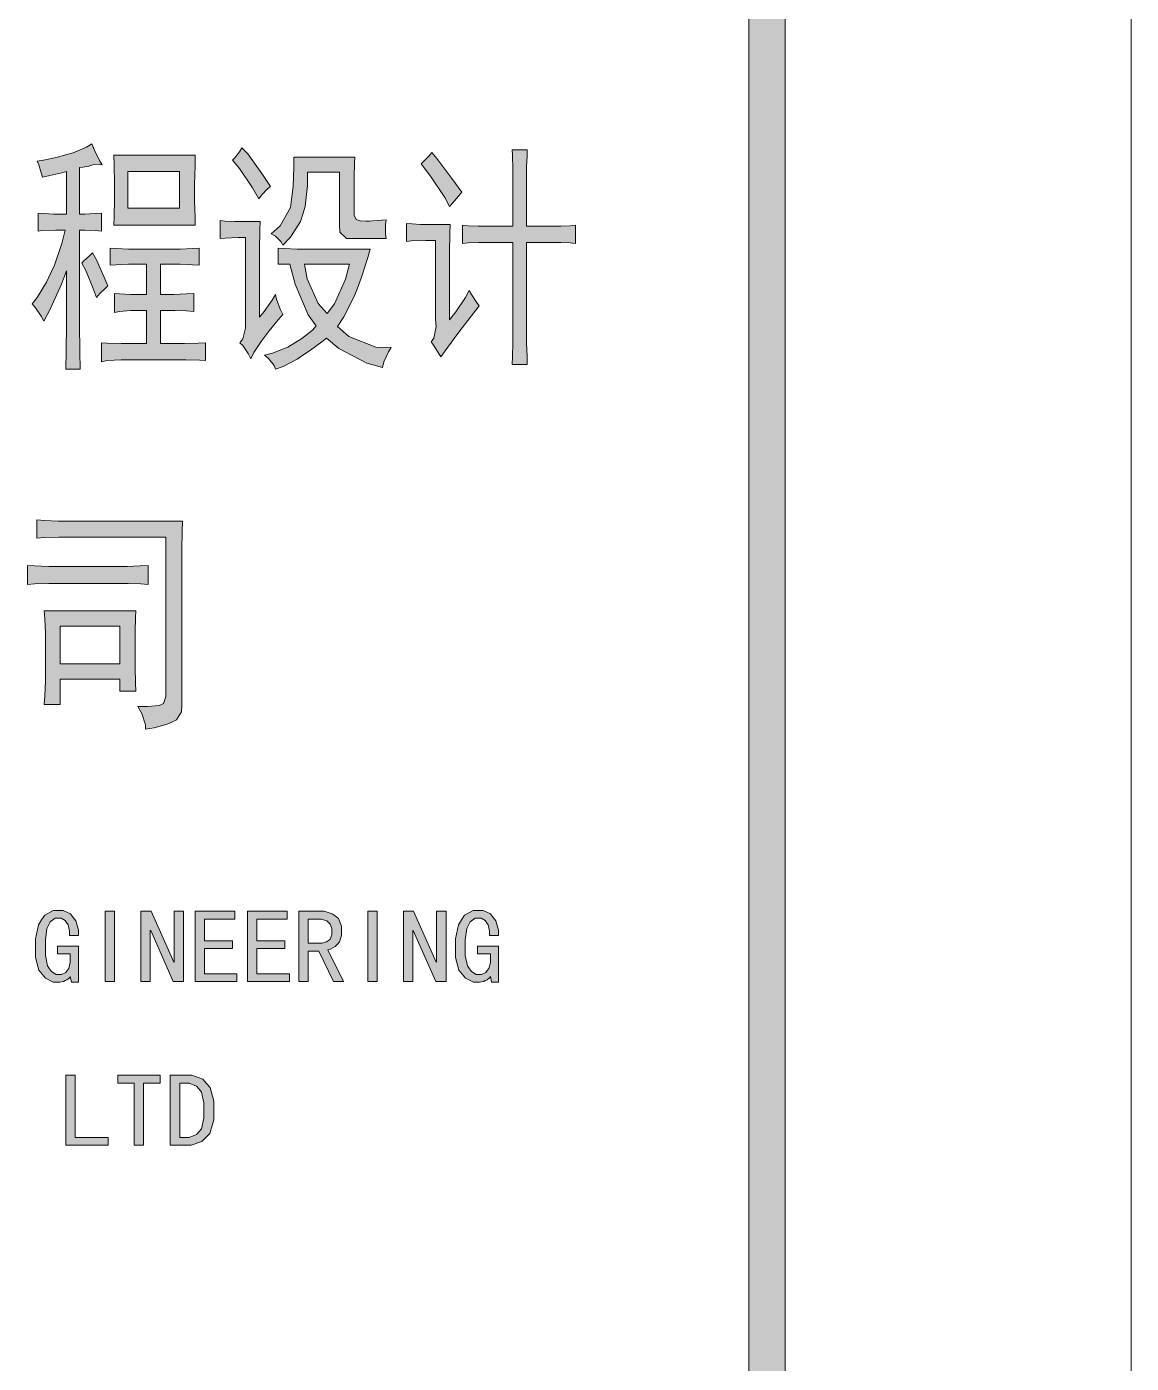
# Model space of a CAD drawing. Header units: millimetres. Extents: x 0 to 829, y 0 to 570.
# Drawn here: x 778.03 to 807.13, y 499.64 to 534.86 of the extents above; entities that cross this region are included whole.
import ezdxf

# ---------------------------------------------------------------- set-up
doc = ezdxf.new("R2010")
doc.units = ezdxf.units.MM

msp = doc.modelspace()

# ---------------------------------------------------------------- hatches: boundary and pattern name
h = msp.add_hatch(color=0)
h.dxf.hatch_style = 2
h.paths.add_polyline_path([(798.015083, 9.119306), (797.055528, 10.078861), (797.055528, 560.002972), (798.015083, 560.962528)])
h = msp.add_hatch(color=0)
h.dxf.hatch_style = 2
h.paths.add_polyline_path([(778.305389, 531.322139), (778.467667, 531.346833), (778.838083, 531.427972), (779.046222, 531.484417), (779.250833, 531.540861), (779.600083, 531.6855), (779.744722, 531.773694), (779.81175, 531.611417), (779.945806, 531.33625), (780.012833, 531.223361), (779.945806, 531.237472), (779.808222, 531.230417), (779.734139, 531.212778), (779.663583, 531.191611), (779.504833, 531.159861), (779.420167, 531.149278), (779.420167, 529.925139), (779.554222, 529.925139), (779.839972, 529.93925), (779.995194, 529.953361), (779.995194, 529.477111), (779.839972, 529.491222), (779.554222, 529.501806), (779.420167, 529.501806), (779.420167, 527.307528), (779.420167, 527.032361), (779.427222, 526.298583), (779.437806, 525.836444), (779.053278, 525.836444), (779.063861, 526.298583), (779.074444, 527.021778), (779.074444, 527.282833), (779.074444, 528.429361), (778.940389, 528.080111), (778.640528, 527.420417), (778.47825, 527.106444), (778.411222, 527.233444), (778.259528, 527.455694), (778.171333, 527.558), (778.305389, 527.730861), (778.545278, 528.1295), (778.651111, 528.355278), (778.756944, 528.581056), (778.947444, 529.152556), (779.035639, 529.501806), (778.79575, 529.501806), (778.439444, 529.491222), (778.326556, 529.477111), (778.326556, 529.953361), (778.488833, 529.93925), (778.728722, 529.925139), (778.806333, 529.925139), (779.074444, 529.925139), (779.074444, 531.0505), (778.947444, 531.011694), (778.633472, 530.937611), (778.439444, 530.898806), (778.411222, 531.011694), (778.344194, 531.223361)])
h = msp.add_hatch(color=0)
h.paths.add_polyline_path([(782.468167, 531.473833), (782.461111, 531.198667), (782.450528, 530.70125), (782.450528, 530.475472), (782.450528, 530.263806), (782.461111, 529.840472), (782.468167, 529.628806), (780.31975, 529.628806), (780.330333, 529.865167), (780.340917, 530.313194), (780.340917, 530.524861), (780.340917, 530.736528), (780.330333, 531.212778), (780.31975, 531.473833)])
h.paths.add_polyline_path([(782.048361, 530.076833), (782.048361, 531.0505), (780.686639, 531.0505), (780.686639, 530.076833)])
h = msp.add_hatch(color=0)
h.dxf.hatch_style = 2
h.paths.add_polyline_path([(783.695833, 531.671389), (783.851056, 531.509111), (784.225, 530.997583), (784.44725, 530.648333), (784.369639, 530.588361), (784.214417, 530.426083), (784.140333, 530.327306), (783.974528, 530.613056), (783.628806, 531.124583), (783.448889, 531.346833), (783.505333, 531.39975), (783.628806, 531.562028)])
h = msp.add_hatch(color=0)
h.dxf.hatch_style = 2
h.paths.add_polyline_path([(788.705278, 531.547917), (788.82875, 531.385639), (789.223861, 530.863528), (789.491972, 530.500167), (789.403778, 530.401389), (789.2415, 530.214417), (789.163889, 530.126222), (789.040417, 530.362583), (788.666472, 530.9235), (788.416, 531.248056), (788.483028, 531.311556), (788.627667, 531.459722)])
h = msp.add_hatch(color=0)
h.dxf.hatch_style = 2
h.paths.add_polyline_path([(790.836056, 529.604111), (790.836056, 530.849417), (790.836056, 531.099889), (790.825472, 531.484417), (790.814889, 531.622), (791.217056, 531.622), (791.21, 531.459722), (791.199417, 531.173972), (791.199417, 531.0505), (791.199417, 529.604111), (791.986111, 529.604111), (792.102528, 529.604111), (792.349472, 529.614694), (792.483528, 529.628806), (792.483528, 529.152556), (792.342417, 529.166667), (792.102528, 529.17725), (792.00375, 529.17725), (791.199417, 529.17725), (791.199417, 526.683111), (791.199417, 526.534944), (791.21, 526.171583), (791.217056, 525.959917), (790.814889, 525.959917), (790.825472, 526.171583), (790.836056, 526.520833), (790.836056, 526.658417), (790.836056, 529.17725), (790.088167, 529.17725), (789.943528, 529.17725), (789.65425, 529.166667), (789.509611, 529.152556), (789.509611, 529.628806), (789.65425, 529.614694), (789.922361, 529.604111), (790.049361, 529.604111)])
h = msp.add_hatch(color=0)
h.dxf.hatch_style = 2
h.paths.add_polyline_path([(786.613306, 529.279556), (786.451028, 529.279556), (786.278167, 529.452417), (786.267583, 529.628806), (786.267583, 531.025806), (785.424444, 531.025806), (785.424444, 530.676556), (785.360944, 530.126222), (785.300972, 529.925139), (785.237472, 529.727583), (784.972889, 529.314833), (784.771806, 529.103167), (784.733, 529.191361), (784.581306, 529.339528), (784.464889, 529.403028), (784.704778, 529.614694), (784.976417, 530.101528), (785.011694, 530.376694), (785.046972, 530.648333), (785.068139, 531.173972), (785.061083, 531.424444), (786.66975, 531.424444), (786.662694, 531.27275), (786.652111, 530.898806), (786.652111, 530.676556), (786.652111, 530.00275), (786.652111, 529.900444), (786.705028, 529.784028), (786.757944, 529.762861), (786.810861, 529.745222), (786.959028, 529.734639), (787.054278, 529.738167), (787.149528, 529.745222), (787.371778, 529.762861), (787.49525, 529.776972), (787.477611, 529.6535), (787.477611, 529.403028), (787.49525, 529.279556)])
h = msp.add_hatch(color=0)
h.dxf.hatch_style = 2
h.paths.add_polyline_path([(784.175611, 529.727583), (784.168556, 529.501806), (784.157972, 529.004389), (784.157972, 528.729222), (784.157972, 527.20875), (784.281444, 527.356917), (784.493111, 527.656778), (784.581306, 527.804944), (784.609528, 527.681472), (784.704778, 527.420417), (784.771806, 527.282833), (784.648333, 527.134667), (784.4155, 526.845389), (784.309667, 526.707806), (784.207361, 526.570222), (784.013333, 526.273889), (783.928667, 526.111611), (783.861639, 526.249194), (783.717, 526.460861), (783.639389, 526.534944), (783.717, 526.633722), (783.794611, 526.919472), (783.794611, 527.106444), (783.794611, 529.30425), (783.593528, 529.30425), (783.254861, 529.290139), (783.120806, 529.279556), (783.120806, 529.752278), (783.247806, 529.738167), (783.505333, 529.727583), (783.639389, 529.727583)])
h = msp.add_hatch(color=0)
h.dxf.hatch_style = 2
h.paths.add_polyline_path([(789.185056, 529.6535), (789.174472, 529.413611), (789.163889, 528.916194), (789.163889, 528.655139), (789.163889, 527.134667), (789.329694, 527.346333), (789.587222, 527.730861), (789.682472, 527.90725), (789.742444, 527.804944), (789.8765, 527.607389), (789.950583, 527.508611), (789.414361, 526.810111), (789.290889, 526.647833), (789.051, 526.323278), (788.934583, 526.161), (788.867556, 526.273889), (788.744083, 526.471444), (788.687639, 526.559639), (788.754667, 526.658417), (788.811111, 526.958278), (788.800528, 527.159361), (788.800528, 529.226639), (788.543, 529.226639), (788.158472, 529.216056), (788.035, 529.201944), (788.035, 529.678194), (788.186694, 529.664083), (788.398361, 529.6535), (788.454806, 529.6535)])
h = msp.add_hatch(color=0)
h.dxf.hatch_style = 2
h.paths.add_polyline_path([(781.914306, 529.004389), (782.066, 529.004389), (782.394083, 529.014972), (782.566944, 529.029083), (782.566944, 528.581056), (782.394083, 528.591639), (782.066, 528.60575), (781.914306, 528.60575), (781.547417, 528.60575), (781.547417, 527.804944), (781.759083, 527.804944), (781.903722, 527.804944), (782.238861, 527.819056), (782.429361, 527.833167), (782.429361, 527.356917), (782.238861, 527.371028), (781.931944, 527.381611), (781.815528, 527.381611), (781.547417, 527.381611), (781.547417, 526.51025), (782.009556, 526.51025), (782.182417, 526.51025), (782.545778, 526.520833), (782.736278, 526.534944), (782.736278, 526.062222), (782.584583, 526.072806), (782.221222, 526.086917), (782.009556, 526.086917), (780.721917, 526.086917), (780.513778, 526.086917), (780.146889, 526.062222), (779.995194, 526.034), (779.995194, 526.534944), (780.146889, 526.520833), (780.513778, 526.51025), (780.721917, 526.51025), (781.184056, 526.51025), (781.184056, 527.381611), (780.915944, 527.381611), (780.760722, 527.381611), (780.474972, 527.356917), (780.340917, 527.332222), (780.340917, 527.833167), (780.474972, 527.819056), (780.760722, 527.804944), (780.915944, 527.804944), (781.184056, 527.804944), (781.184056, 528.60575), (780.877139, 528.60575), (780.704278, 528.60575), (780.379722, 528.591639), (780.2245, 528.581056), (780.2245, 529.029083), (780.379722, 529.014972), (780.704278, 529.004389), (780.877139, 529.004389)])
h = msp.add_hatch(color=0)
h.paths.add_polyline_path([(784.655389, 529.029083), (784.810611, 529.014972), (785.156333, 529.004389), (785.346833, 529.004389), (787.075444, 529.004389), (787.015472, 528.778611), (786.856722, 528.28825), (786.757944, 528.020139), (786.655639, 527.752028), (786.384, 527.219333), (786.211139, 526.958278), (786.518056, 526.697222), (787.227139, 526.422056), (787.629306, 526.411472), (787.555222, 526.298583), (787.438806, 526.034), (787.4, 525.885833), (786.98725, 525.998722), (786.249944, 526.38325), (785.921861, 526.658417), (785.798389, 526.559639), (785.502056, 526.340917), (785.329194, 526.220972), (785.156333, 526.104556), (784.782389, 525.910528), (784.581306, 525.836444), (784.5425, 525.935222), (784.397861, 526.122194), (784.292028, 526.210389), (784.503694, 526.259778), (784.902333, 526.422056), (785.089306, 526.534944), (785.276278, 526.647833), (785.5585, 526.870083), (785.65375, 526.982972), (785.442083, 527.268722), (785.096361, 528.080111), (784.962306, 528.60575), (784.655389, 528.60575)])
h.paths.add_polyline_path([(785.943028, 527.307528), (786.133528, 527.558), (786.429861, 528.207111), (786.535694, 528.60575), (785.346833, 528.60575), (785.413861, 528.217694), (785.710194, 527.568583)])
h = msp.add_hatch(color=0)
h.dxf.hatch_style = 2
h.paths.add_polyline_path([(779.762361, 528.905611), (779.861139, 528.718639), (780.062222, 528.281194), (780.168056, 528.030722), (780.108083, 527.981333), (779.956389, 527.833167), (779.861139, 527.730861), (779.762361, 528.006028), (779.571861, 528.454056), (779.476611, 528.630444), (779.533056, 528.690417), (779.677694, 528.828)])
h = msp.add_hatch(color=0)
h.dxf.hatch_style = 2
h.paths.add_polyline_path([(782.1295, 521.835944), (782.122444, 521.564306), (782.111861, 521.077472), (782.111861, 520.865806), (782.111861, 516.974667), (782.101278, 516.812389), (781.97075, 516.593667), (781.850806, 516.537222), (781.730861, 516.480778), (781.381611, 516.389056), (781.152306, 516.35025), (781.152306, 516.463139), (781.057056, 516.763), (780.958278, 516.949972), (781.20875, 516.949972), (781.515667, 516.974667), (781.575639, 516.999361), (781.632083, 517.024056), (781.688528, 517.211028), (781.688528, 517.373306), (781.688528, 521.412611), (779.042694, 521.412611), (778.869833, 521.412611), (778.495889, 521.402028), (778.291278, 521.387917), (778.291278, 521.864167), (778.495889, 521.850056), (778.85925, 521.835944), (779.021528, 521.835944)])
h = msp.add_hatch(color=0)
h.dxf.hatch_style = 2
h.paths.add_polyline_path([(780.556111, 520.640028), (780.683111, 520.640028), (781.01825, 520.654139), (781.229917, 520.664722), (781.229917, 520.167306), (781.028833, 520.177889), (780.70075, 520.192), (780.577278, 520.192), (778.792222, 520.192), (778.608778, 520.192), (778.234833, 520.177889), (778.044333, 520.167306), (778.044333, 520.664722), (778.234833, 520.654139), (778.608778, 520.640028), (778.792222, 520.640028)])
h = msp.add_hatch(color=0)
h.paths.add_polyline_path([(780.901833, 519.468806), (780.89125, 519.292417), (780.884194, 518.918472), (780.884194, 518.720917), (780.884194, 518.170583), (780.884194, 517.973028), (780.89125, 517.560278), (780.901833, 517.348611), (780.482028, 517.348611), (780.482028, 517.673167), (778.908639, 517.673167), (778.908639, 516.999361), (778.485306, 516.999361), (778.502944, 517.221611), (778.524111, 517.623778), (778.524111, 517.796639), (778.524111, 518.720917), (778.524111, 518.883194), (778.502944, 519.257139), (778.485306, 519.468806)])
h.paths.add_polyline_path([(780.482028, 518.071806), (780.482028, 519.070167), (778.908639, 519.070167), (778.908639, 518.071806)])
h = msp.add_hatch(color=0)
h.dxf.hatch_style = 2
h.paths.add_polyline_path([(779.391944, 509.68275), (779.2085, 509.68275), (779.173222, 509.834444), (779.152056, 509.799167), (779.085028, 509.74625), (779.039167, 509.725083), (778.993306, 509.703917), (778.894528, 509.68275), (778.838083, 509.68275), (778.725194, 509.68275), (778.524111, 509.788583), (778.435917, 509.894417), (778.344194, 509.996722), (778.256, 510.335389), (778.256, 510.568222), (778.256, 510.822222), (778.337139, 511.199694), (778.418278, 511.323167), (778.499417, 511.450167), (778.721667, 511.573639), (778.862778, 511.573639), (778.98625, 511.573639), (779.180278, 511.481917), (779.250833, 511.390194), (779.321389, 511.298472), (779.391944, 511.058583), (779.391944, 510.913944), (779.152056, 510.913944), (779.152056, 511.026833), (779.116778, 511.196167), (779.077972, 511.256139), (779.039167, 511.312583), (778.929806, 511.369028), (778.862778, 511.369028), (778.774583, 511.369028), (778.644056, 511.277306), (778.601722, 511.189111), (778.559389, 511.100917), (778.517056, 510.801056), (778.517056, 510.589389), (778.517056, 510.388306), (778.569972, 510.113139), (778.622889, 510.039056), (778.675806, 509.961444), (778.802806, 509.887361), (778.873361, 509.887361), (778.943917, 509.887361), (779.053278, 509.940278), (779.092083, 509.989667), (779.134417, 510.042583), (779.173222, 510.201333), (779.173222, 510.307167), (779.173222, 510.427111), (778.838083, 510.427111), (778.838083, 510.631722), (779.391944, 510.631722)])
h = msp.add_hatch(color=0)
h.dxf.hatch_style = 2
h.paths.add_polyline_path([(780.340917, 509.703917), (780.093972, 509.703917), (780.093972, 511.552472), (780.340917, 511.552472)])
h = msp.add_hatch(color=0)
h.dxf.hatch_style = 2
h.paths.add_polyline_path([(782.157722, 509.703917), (781.886083, 509.703917), (781.293417, 511.044472), (781.282833, 511.044472), (781.282833, 509.703917), (781.032361, 509.703917), (781.032361, 511.552472), (781.304, 511.552472), (781.900194, 510.211917), (781.910778, 510.211917), (781.910778, 511.552472), (782.157722, 511.552472)])
h = msp.add_hatch(color=0)
h.dxf.hatch_style = 2
h.paths.add_polyline_path([(783.561778, 509.703917), (782.461111, 509.703917), (782.461111, 511.552472), (783.508861, 511.552472), (783.508861, 511.347861), (782.708056, 511.347861), (782.708056, 510.772833), (783.445361, 510.772833), (783.445361, 510.568222), (782.708056, 510.568222), (782.708056, 509.908528), (783.561778, 509.908528)])
h = msp.add_hatch(color=0)
h.dxf.hatch_style = 2
h.paths.add_polyline_path([(784.948194, 509.703917), (783.844, 509.703917), (783.844, 511.552472), (784.89175, 511.552472), (784.89175, 511.347861), (784.090944, 511.347861), (784.090944, 510.772833), (784.82825, 510.772833), (784.82825, 510.568222), (784.090944, 510.568222), (784.090944, 509.908528), (784.948194, 509.908528)])
h = msp.add_hatch(color=0)
h.paths.add_polyline_path([(786.373417, 509.703917), (786.112361, 509.703917), (785.724306, 510.504722), (785.442083, 510.504722), (785.442083, 509.703917), (785.195139, 509.703917), (785.195139, 511.552472), (785.734889, 511.552472), (785.865417, 511.552472), (786.077083, 511.488972), (786.158222, 511.429), (786.239361, 511.3655), (786.3205, 511.164417), (786.3205, 511.023306), (786.3205, 510.913944), (786.264056, 510.748139), (786.211139, 510.688167), (786.158222, 510.628194), (786.031222, 510.550583), (785.964194, 510.536472)])
h.paths.add_polyline_path([(786.070028, 511.023306), (786.070028, 511.097389), (786.024167, 511.217333), (785.978306, 511.259667), (785.932444, 511.302), (785.784278, 511.347861), (785.681972, 511.347861), (785.442083, 511.347861), (785.442083, 510.709333), (785.745472, 510.709333), (785.8125, 510.709333), (785.925389, 510.744611), (785.974778, 510.779889), (786.020639, 510.815167), (786.070028, 510.935111)])
h = msp.add_hatch(color=0)
h.dxf.hatch_style = 2
h.paths.add_polyline_path([(787.258889, 509.703917), (787.011944, 509.703917), (787.011944, 511.552472), (787.258889, 511.552472)])
h = msp.add_hatch(color=0)
h.dxf.hatch_style = 2
h.paths.add_polyline_path([(789.075694, 509.703917), (788.804056, 509.703917), (788.211389, 511.044472), (788.200806, 511.044472), (788.200806, 509.703917), (787.950333, 509.703917), (787.950333, 511.552472), (788.221972, 511.552472), (788.814639, 510.211917), (788.825222, 510.211917), (788.825222, 511.552472), (789.075694, 511.552472)])
h = msp.add_hatch(color=0)
h.dxf.hatch_style = 2
h.paths.add_polyline_path([(790.458583, 509.68275), (790.275139, 509.68275), (790.243389, 509.834444), (790.222222, 509.799167), (790.155194, 509.74625), (790.109333, 509.725083), (790.063472, 509.703917), (789.961167, 509.68275), (789.90825, 509.68275), (789.795361, 509.68275), (789.59075, 509.788583), (789.502556, 509.894417), (789.414361, 509.996722), (789.322639, 510.335389), (789.322639, 510.568222), (789.322639, 510.822222), (789.403778, 511.199694), (789.484917, 511.323167), (789.566056, 511.450167), (789.788306, 511.573639), (789.929417, 511.573639), (790.052889, 511.573639), (790.246917, 511.481917), (790.317472, 511.390194), (790.388028, 511.298472), (790.458583, 511.058583), (790.458583, 510.913944), (790.222222, 510.913944), (790.222222, 511.026833), (790.183417, 511.196167), (790.144611, 511.256139), (790.109333, 511.312583), (789.999972, 511.369028), (789.929417, 511.369028), (789.841222, 511.369028), (789.714222, 511.277306), (789.668361, 511.189111), (789.626028, 511.100917), (789.583694, 510.801056), (789.583694, 510.589389), (789.583694, 510.388306), (789.636611, 510.113139), (789.693056, 510.039056), (789.745972, 509.961444), (789.869444, 509.887361), (789.94, 509.887361), (790.010556, 509.887361), (790.119917, 509.940278), (790.16225, 509.989667), (790.201056, 510.042583), (790.243389, 510.201333), (790.243389, 510.307167), (790.243389, 510.427111), (789.90825, 510.427111), (789.90825, 510.631722), (790.458583, 510.631722)])
h = msp.add_hatch(color=0)
h.dxf.hatch_style = 2
h.paths.add_polyline_path([(780.175111, 505.385917), (779.053278, 505.385917), (779.053278, 507.230944), (779.300222, 507.230944), (779.300222, 505.590528), (780.175111, 505.590528)])
h = msp.add_hatch(color=0)
h.dxf.hatch_style = 2
h.paths.add_polyline_path([(781.540361, 507.026333), (781.106444, 507.026333), (781.106444, 505.385917), (780.8595, 505.385917), (780.8595, 507.026333), (780.425583, 507.026333), (780.425583, 507.230944), (781.540361, 507.230944)])
h = msp.add_hatch(color=0)
h.paths.add_polyline_path([(782.955, 506.303139), (782.955, 506.056194), (782.849167, 505.699889), (782.743333, 505.594056), (782.6375, 505.488222), (782.355278, 505.385917), (782.175361, 505.385917), (781.808472, 505.385917), (781.808472, 507.230944), (782.175361, 507.230944), (782.376444, 507.230944), (782.66925, 507.125111), (782.7645, 507.01575), (782.85975, 506.909917), (782.955, 506.550083)])
h.paths.add_polyline_path([(782.693944, 506.303139), (782.693944, 506.504222), (782.630444, 506.782917), (782.566944, 506.864056), (782.499917, 506.945194), (782.305889, 507.026333), (782.175361, 507.026333), (782.058944, 507.026333), (782.058944, 505.590528), (782.175361, 505.590528), (782.305889, 505.590528), (782.499917, 505.668139), (782.566944, 505.74575), (782.630444, 505.823361), (782.693944, 506.102056)])

# ---------------------------------------------------------------- linework, layer by layer
at = {"color": 0, "lineweight": 0}
for points in [[(0, 0), (0, 570.081833), (807.130861, 570.081833), (807.130861, 0)], [(798.015083, 9.119306), (797.055528, 10.078861), (797.055528, 560.002972), (798.015083, 560.962528)], [(778.305389, 531.322139), (778.467667, 531.346833), (778.838083, 531.427972), (779.046222, 531.484417), (779.250833, 531.540861), (779.600083, 531.6855), (779.744722, 531.773694), (779.81175, 531.611417), (779.945806, 531.33625), (780.012833, 531.223361), (779.945806, 531.237472), (779.808222, 531.230417), (779.734139, 531.212778), (779.663583, 531.191611), (779.504833, 531.159861), (779.420167, 531.149278), (779.420167, 529.925139), (779.554222, 529.925139), (779.839972, 529.93925), (779.995194, 529.953361), (779.995194, 529.477111), (779.839972, 529.491222), (779.554222, 529.501806), (779.420167, 529.501806), (779.420167, 527.307528), (779.420167, 527.032361), (779.427222, 526.298583), (779.437806, 525.836444), (779.053278, 525.836444), (779.063861, 526.298583), (779.074444, 527.021778), (779.074444, 527.282833), (779.074444, 528.429361), (778.940389, 528.080111), (778.640528, 527.420417), (778.47825, 527.106444), (778.411222, 527.233444), (778.259528, 527.455694), (778.171333, 527.558), (778.305389, 527.730861), (778.545278, 528.1295), (778.651111, 528.355278), (778.756944, 528.581056), (778.947444, 529.152556), (779.035639, 529.501806), (778.79575, 529.501806), (778.439444, 529.491222), (778.326556, 529.477111), (778.326556, 529.953361), (778.488833, 529.93925), (778.728722, 529.925139), (778.806333, 529.925139), (779.074444, 529.925139), (779.074444, 531.0505), (778.947444, 531.011694), (778.633472, 530.937611), (778.439444, 530.898806), (778.411222, 531.011694), (778.344194, 531.223361)], [(782.468167, 531.473833), (782.461111, 531.198667), (782.450528, 530.70125), (782.450528, 530.475472), (782.450528, 530.263806), (782.461111, 529.840472), (782.468167, 529.628806), (780.31975, 529.628806), (780.330333, 529.865167), (780.340917, 530.313194), (780.340917, 530.524861), (780.340917, 530.736528), (780.330333, 531.212778), (780.31975, 531.473833)], [(783.695833, 531.671389), (783.851056, 531.509111), (784.225, 530.997583), (784.44725, 530.648333), (784.369639, 530.588361), (784.214417, 530.426083), (784.140333, 530.327306), (783.974528, 530.613056), (783.628806, 531.124583), (783.448889, 531.346833), (783.505333, 531.39975), (783.628806, 531.562028)], [(788.705278, 531.547917), (788.82875, 531.385639), (789.223861, 530.863528), (789.491972, 530.500167), (789.403778, 530.401389), (789.2415, 530.214417), (789.163889, 530.126222), (789.040417, 530.362583), (788.666472, 530.9235), (788.416, 531.248056), (788.483028, 531.311556), (788.627667, 531.459722)], [(790.836056, 529.604111), (790.836056, 530.849417), (790.836056, 531.099889), (790.825472, 531.484417), (790.814889, 531.622), (791.217056, 531.622), (791.21, 531.459722), (791.199417, 531.173972), (791.199417, 531.0505), (791.199417, 529.604111), (791.986111, 529.604111), (792.102528, 529.604111), (792.349472, 529.614694), (792.483528, 529.628806), (792.483528, 529.152556), (792.342417, 529.166667), (792.102528, 529.17725), (792.00375, 529.17725), (791.199417, 529.17725), (791.199417, 526.683111), (791.199417, 526.534944), (791.21, 526.171583), (791.217056, 525.959917), (790.814889, 525.959917), (790.825472, 526.171583), (790.836056, 526.520833), (790.836056, 526.658417), (790.836056, 529.17725), (790.088167, 529.17725), (789.943528, 529.17725), (789.65425, 529.166667), (789.509611, 529.152556), (789.509611, 529.628806), (789.65425, 529.614694), (789.922361, 529.604111), (790.049361, 529.604111)], [(786.613306, 529.279556), (786.451028, 529.279556), (786.278167, 529.452417), (786.267583, 529.628806), (786.267583, 531.025806), (785.424444, 531.025806), (785.424444, 530.676556), (785.360944, 530.126222), (785.300972, 529.925139), (785.237472, 529.727583), (784.972889, 529.314833), (784.771806, 529.103167), (784.733, 529.191361), (784.581306, 529.339528), (784.464889, 529.403028), (784.704778, 529.614694), (784.976417, 530.101528), (785.011694, 530.376694), (785.046972, 530.648333), (785.068139, 531.173972), (785.061083, 531.424444), (786.66975, 531.424444), (786.662694, 531.27275), (786.652111, 530.898806), (786.652111, 530.676556), (786.652111, 530.00275), (786.652111, 529.900444), (786.705028, 529.784028), (786.757944, 529.762861), (786.810861, 529.745222), (786.959028, 529.734639), (787.054278, 529.738167), (787.149528, 529.745222), (787.371778, 529.762861), (787.49525, 529.776972), (787.477611, 529.6535), (787.477611, 529.403028), (787.49525, 529.279556)], [(782.048361, 530.076833), (782.048361, 531.0505), (780.686639, 531.0505), (780.686639, 530.076833)], [(784.175611, 529.727583), (784.168556, 529.501806), (784.157972, 529.004389), (784.157972, 528.729222), (784.157972, 527.20875), (784.281444, 527.356917), (784.493111, 527.656778), (784.581306, 527.804944), (784.609528, 527.681472), (784.704778, 527.420417), (784.771806, 527.282833), (784.648333, 527.134667), (784.4155, 526.845389), (784.309667, 526.707806), (784.207361, 526.570222), (784.013333, 526.273889), (783.928667, 526.111611), (783.861639, 526.249194), (783.717, 526.460861), (783.639389, 526.534944), (783.717, 526.633722), (783.794611, 526.919472), (783.794611, 527.106444), (783.794611, 529.30425), (783.593528, 529.30425), (783.254861, 529.290139), (783.120806, 529.279556), (783.120806, 529.752278), (783.247806, 529.738167), (783.505333, 529.727583), (783.639389, 529.727583)], [(789.185056, 529.6535), (789.174472, 529.413611), (789.163889, 528.916194), (789.163889, 528.655139), (789.163889, 527.134667), (789.329694, 527.346333), (789.587222, 527.730861), (789.682472, 527.90725), (789.742444, 527.804944), (789.8765, 527.607389), (789.950583, 527.508611), (789.414361, 526.810111), (789.290889, 526.647833), (789.051, 526.323278), (788.934583, 526.161), (788.867556, 526.273889), (788.744083, 526.471444), (788.687639, 526.559639), (788.754667, 526.658417), (788.811111, 526.958278), (788.800528, 527.159361), (788.800528, 529.226639), (788.543, 529.226639), (788.158472, 529.216056), (788.035, 529.201944), (788.035, 529.678194), (788.186694, 529.664083), (788.398361, 529.6535), (788.454806, 529.6535)], [(781.914306, 529.004389), (782.066, 529.004389), (782.394083, 529.014972), (782.566944, 529.029083), (782.566944, 528.581056), (782.394083, 528.591639), (782.066, 528.60575), (781.914306, 528.60575), (781.547417, 528.60575), (781.547417, 527.804944), (781.759083, 527.804944), (781.903722, 527.804944), (782.238861, 527.819056), (782.429361, 527.833167), (782.429361, 527.356917), (782.238861, 527.371028), (781.931944, 527.381611), (781.815528, 527.381611), (781.547417, 527.381611), (781.547417, 526.51025), (782.009556, 526.51025), (782.182417, 526.51025), (782.545778, 526.520833), (782.736278, 526.534944), (782.736278, 526.062222), (782.584583, 526.072806), (782.221222, 526.086917), (782.009556, 526.086917), (780.721917, 526.086917), (780.513778, 526.086917), (780.146889, 526.062222), (779.995194, 526.034), (779.995194, 526.534944), (780.146889, 526.520833), (780.513778, 526.51025), (780.721917, 526.51025), (781.184056, 526.51025), (781.184056, 527.381611), (780.915944, 527.381611), (780.760722, 527.381611), (780.474972, 527.356917), (780.340917, 527.332222), (780.340917, 527.833167), (780.474972, 527.819056), (780.760722, 527.804944), (780.915944, 527.804944), (781.184056, 527.804944), (781.184056, 528.60575), (780.877139, 528.60575), (780.704278, 528.60575), (780.379722, 528.591639), (780.2245, 528.581056), (780.2245, 529.029083), (780.379722, 529.014972), (780.704278, 529.004389), (780.877139, 529.004389)], [(784.655389, 529.029083), (784.810611, 529.014972), (785.156333, 529.004389), (785.346833, 529.004389), (787.075444, 529.004389), (787.015472, 528.778611), (786.856722, 528.28825), (786.757944, 528.020139), (786.655639, 527.752028), (786.384, 527.219333), (786.211139, 526.958278), (786.518056, 526.697222), (787.227139, 526.422056), (787.629306, 526.411472), (787.555222, 526.298583), (787.438806, 526.034), (787.4, 525.885833), (786.98725, 525.998722), (786.249944, 526.38325), (785.921861, 526.658417), (785.798389, 526.559639), (785.502056, 526.340917), (785.329194, 526.220972), (785.156333, 526.104556), (784.782389, 525.910528), (784.581306, 525.836444), (784.5425, 525.935222), (784.397861, 526.122194), (784.292028, 526.210389), (784.503694, 526.259778), (784.902333, 526.422056), (785.089306, 526.534944), (785.276278, 526.647833), (785.5585, 526.870083), (785.65375, 526.982972), (785.442083, 527.268722), (785.096361, 528.080111), (784.962306, 528.60575), (784.655389, 528.60575)], [(779.762361, 528.905611), (779.861139, 528.718639), (780.062222, 528.281194), (780.168056, 528.030722), (780.108083, 527.981333), (779.956389, 527.833167), (779.861139, 527.730861), (779.762361, 528.006028), (779.571861, 528.454056), (779.476611, 528.630444), (779.533056, 528.690417), (779.677694, 528.828)], [(785.943028, 527.307528), (786.133528, 527.558), (786.429861, 528.207111), (786.535694, 528.60575), (785.346833, 528.60575), (785.413861, 528.217694), (785.710194, 527.568583)], [(782.1295, 521.835944), (782.122444, 521.564306), (782.111861, 521.077472), (782.111861, 520.865806), (782.111861, 516.974667), (782.101278, 516.812389), (781.97075, 516.593667), (781.850806, 516.537222), (781.730861, 516.480778), (781.381611, 516.389056), (781.152306, 516.35025), (781.152306, 516.463139), (781.057056, 516.763), (780.958278, 516.949972), (781.20875, 516.949972), (781.515667, 516.974667), (781.575639, 516.999361), (781.632083, 517.024056), (781.688528, 517.211028), (781.688528, 517.373306), (781.688528, 521.412611), (779.042694, 521.412611), (778.869833, 521.412611), (778.495889, 521.402028), (778.291278, 521.387917), (778.291278, 521.864167), (778.495889, 521.850056), (778.85925, 521.835944), (779.021528, 521.835944)], [(780.556111, 520.640028), (780.683111, 520.640028), (781.01825, 520.654139), (781.229917, 520.664722), (781.229917, 520.167306), (781.028833, 520.177889), (780.70075, 520.192), (780.577278, 520.192), (778.792222, 520.192), (778.608778, 520.192), (778.234833, 520.177889), (778.044333, 520.167306), (778.044333, 520.664722), (778.234833, 520.654139), (778.608778, 520.640028), (778.792222, 520.640028)], [(780.901833, 519.468806), (780.89125, 519.292417), (780.884194, 518.918472), (780.884194, 518.720917), (780.884194, 518.170583), (780.884194, 517.973028), (780.89125, 517.560278), (780.901833, 517.348611), (780.482028, 517.348611), (780.482028, 517.673167), (778.908639, 517.673167), (778.908639, 516.999361), (778.485306, 516.999361), (778.502944, 517.221611), (778.524111, 517.623778), (778.524111, 517.796639), (778.524111, 518.720917), (778.524111, 518.883194), (778.502944, 519.257139), (778.485306, 519.468806)], [(780.482028, 518.071806), (780.482028, 519.070167), (778.908639, 519.070167), (778.908639, 518.071806)], [(779.391944, 509.68275), (779.2085, 509.68275), (779.173222, 509.834444), (779.152056, 509.799167), (779.085028, 509.74625), (779.039167, 509.725083), (778.993306, 509.703917), (778.894528, 509.68275), (778.838083, 509.68275), (778.725194, 509.68275), (778.524111, 509.788583), (778.435917, 509.894417), (778.344194, 509.996722), (778.256, 510.335389), (778.256, 510.568222), (778.256, 510.822222), (778.337139, 511.199694), (778.418278, 511.323167), (778.499417, 511.450167), (778.721667, 511.573639), (778.862778, 511.573639), (778.98625, 511.573639), (779.180278, 511.481917), (779.250833, 511.390194), (779.321389, 511.298472), (779.391944, 511.058583), (779.391944, 510.913944), (779.152056, 510.913944), (779.152056, 511.026833), (779.116778, 511.196167), (779.077972, 511.256139), (779.039167, 511.312583), (778.929806, 511.369028), (778.862778, 511.369028), (778.774583, 511.369028), (778.644056, 511.277306), (778.601722, 511.189111), (778.559389, 511.100917), (778.517056, 510.801056), (778.517056, 510.589389), (778.517056, 510.388306), (778.569972, 510.113139), (778.622889, 510.039056), (778.675806, 509.961444), (778.802806, 509.887361), (778.873361, 509.887361), (778.943917, 509.887361), (779.053278, 509.940278), (779.092083, 509.989667), (779.134417, 510.042583), (779.173222, 510.201333), (779.173222, 510.307167), (779.173222, 510.427111), (778.838083, 510.427111), (778.838083, 510.631722), (779.391944, 510.631722)], [(780.340917, 509.703917), (780.093972, 509.703917), (780.093972, 511.552472), (780.340917, 511.552472)], [(782.157722, 509.703917), (781.886083, 509.703917), (781.293417, 511.044472), (781.282833, 511.044472), (781.282833, 509.703917), (781.032361, 509.703917), (781.032361, 511.552472), (781.304, 511.552472), (781.900194, 510.211917), (781.910778, 510.211917), (781.910778, 511.552472), (782.157722, 511.552472)], [(783.561778, 509.703917), (782.461111, 509.703917), (782.461111, 511.552472), (783.508861, 511.552472), (783.508861, 511.347861), (782.708056, 511.347861), (782.708056, 510.772833), (783.445361, 510.772833), (783.445361, 510.568222), (782.708056, 510.568222), (782.708056, 509.908528), (783.561778, 509.908528)], [(784.948194, 509.703917), (783.844, 509.703917), (783.844, 511.552472), (784.89175, 511.552472), (784.89175, 511.347861), (784.090944, 511.347861), (784.090944, 510.772833), (784.82825, 510.772833), (784.82825, 510.568222), (784.090944, 510.568222), (784.090944, 509.908528), (784.948194, 509.908528)], [(786.373417, 509.703917), (786.112361, 509.703917), (785.724306, 510.504722), (785.442083, 510.504722), (785.442083, 509.703917), (785.195139, 509.703917), (785.195139, 511.552472), (785.734889, 511.552472), (785.865417, 511.552472), (786.077083, 511.488972), (786.158222, 511.429), (786.239361, 511.3655), (786.3205, 511.164417), (786.3205, 511.023306), (786.3205, 510.913944), (786.264056, 510.748139), (786.211139, 510.688167), (786.158222, 510.628194), (786.031222, 510.550583), (785.964194, 510.536472)], [(787.258889, 509.703917), (787.011944, 509.703917), (787.011944, 511.552472), (787.258889, 511.552472)], [(789.075694, 509.703917), (788.804056, 509.703917), (788.211389, 511.044472), (788.200806, 511.044472), (788.200806, 509.703917), (787.950333, 509.703917), (787.950333, 511.552472), (788.221972, 511.552472), (788.814639, 510.211917), (788.825222, 510.211917), (788.825222, 511.552472), (789.075694, 511.552472)], [(790.458583, 509.68275), (790.275139, 509.68275), (790.243389, 509.834444), (790.222222, 509.799167), (790.155194, 509.74625), (790.109333, 509.725083), (790.063472, 509.703917), (789.961167, 509.68275), (789.90825, 509.68275), (789.795361, 509.68275), (789.59075, 509.788583), (789.502556, 509.894417), (789.414361, 509.996722), (789.322639, 510.335389), (789.322639, 510.568222), (789.322639, 510.822222), (789.403778, 511.199694), (789.484917, 511.323167), (789.566056, 511.450167), (789.788306, 511.573639), (789.929417, 511.573639), (790.052889, 511.573639), (790.246917, 511.481917), (790.317472, 511.390194), (790.388028, 511.298472), (790.458583, 511.058583), (790.458583, 510.913944), (790.222222, 510.913944), (790.222222, 511.026833), (790.183417, 511.196167), (790.144611, 511.256139), (790.109333, 511.312583), (789.999972, 511.369028), (789.929417, 511.369028), (789.841222, 511.369028), (789.714222, 511.277306), (789.668361, 511.189111), (789.626028, 511.100917), (789.583694, 510.801056), (789.583694, 510.589389), (789.583694, 510.388306), (789.636611, 510.113139), (789.693056, 510.039056), (789.745972, 509.961444), (789.869444, 509.887361), (789.94, 509.887361), (790.010556, 509.887361), (790.119917, 509.940278), (790.16225, 509.989667), (790.201056, 510.042583), (790.243389, 510.201333), (790.243389, 510.307167), (790.243389, 510.427111), (789.90825, 510.427111), (789.90825, 510.631722), (790.458583, 510.631722)], [(786.070028, 511.023306), (786.070028, 511.097389), (786.024167, 511.217333), (785.978306, 511.259667), (785.932444, 511.302), (785.784278, 511.347861), (785.681972, 511.347861), (785.442083, 511.347861), (785.442083, 510.709333), (785.745472, 510.709333), (785.8125, 510.709333), (785.925389, 510.744611), (785.974778, 510.779889), (786.020639, 510.815167), (786.070028, 510.935111)], [(780.175111, 505.385917), (779.053278, 505.385917), (779.053278, 507.230944), (779.300222, 507.230944), (779.300222, 505.590528), (780.175111, 505.590528)], [(781.540361, 507.026333), (781.106444, 507.026333), (781.106444, 505.385917), (780.8595, 505.385917), (780.8595, 507.026333), (780.425583, 507.026333), (780.425583, 507.230944), (781.540361, 507.230944)], [(782.955, 506.303139), (782.955, 506.056194), (782.849167, 505.699889), (782.743333, 505.594056), (782.6375, 505.488222), (782.355278, 505.385917), (782.175361, 505.385917), (781.808472, 505.385917), (781.808472, 507.230944), (782.175361, 507.230944), (782.376444, 507.230944), (782.66925, 507.125111), (782.7645, 507.01575), (782.85975, 506.909917), (782.955, 506.550083)], [(782.693944, 506.303139), (782.693944, 506.504222), (782.630444, 506.782917), (782.566944, 506.864056), (782.499917, 506.945194), (782.305889, 507.026333), (782.175361, 507.026333), (782.058944, 507.026333), (782.058944, 505.590528), (782.175361, 505.590528), (782.305889, 505.590528), (782.499917, 505.668139), (782.566944, 505.74575), (782.630444, 505.823361), (782.693944, 506.102056)]]:
    msp.add_lwpolyline(points, close=True, dxfattribs=at)

doc.saveas('drawing.dxf')
